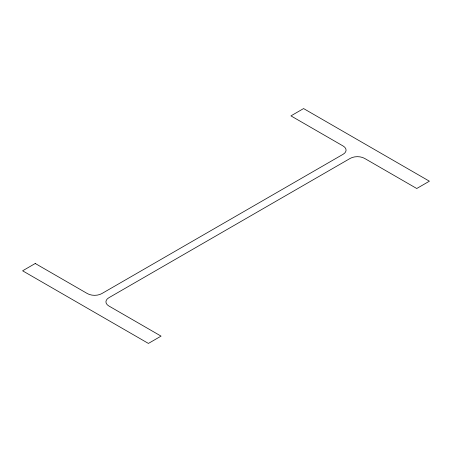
<?xml version="1.0" encoding="UTF-8"?>
<svg xmlns="http://www.w3.org/2000/svg" width="452" height="452" viewBox="0 0 452 452"><rect width="100%" height="100%" fill="white"/><g stroke="black" fill="none" stroke-linecap="round" stroke-linejoin="round"><path stroke-width="0.68" d="M35.256 263.493L22.6 270.799L148.409 343.43L161.065 336.124L108.875 305.993A10.119 5.842 0 0 1 108.875 297.732L350.243 158.381A10.119 5.842 0 0 1 364.555 158.381L416.744 188.507L429.4 181.201L303.591 108.57L290.935 115.876L343.124 146.007A10.119 5.842 0 0 1 343.124 154.268L101.756 293.619A10.119 5.842 0 0 1 87.445 293.619L35.256 263.493"/></g></svg>
